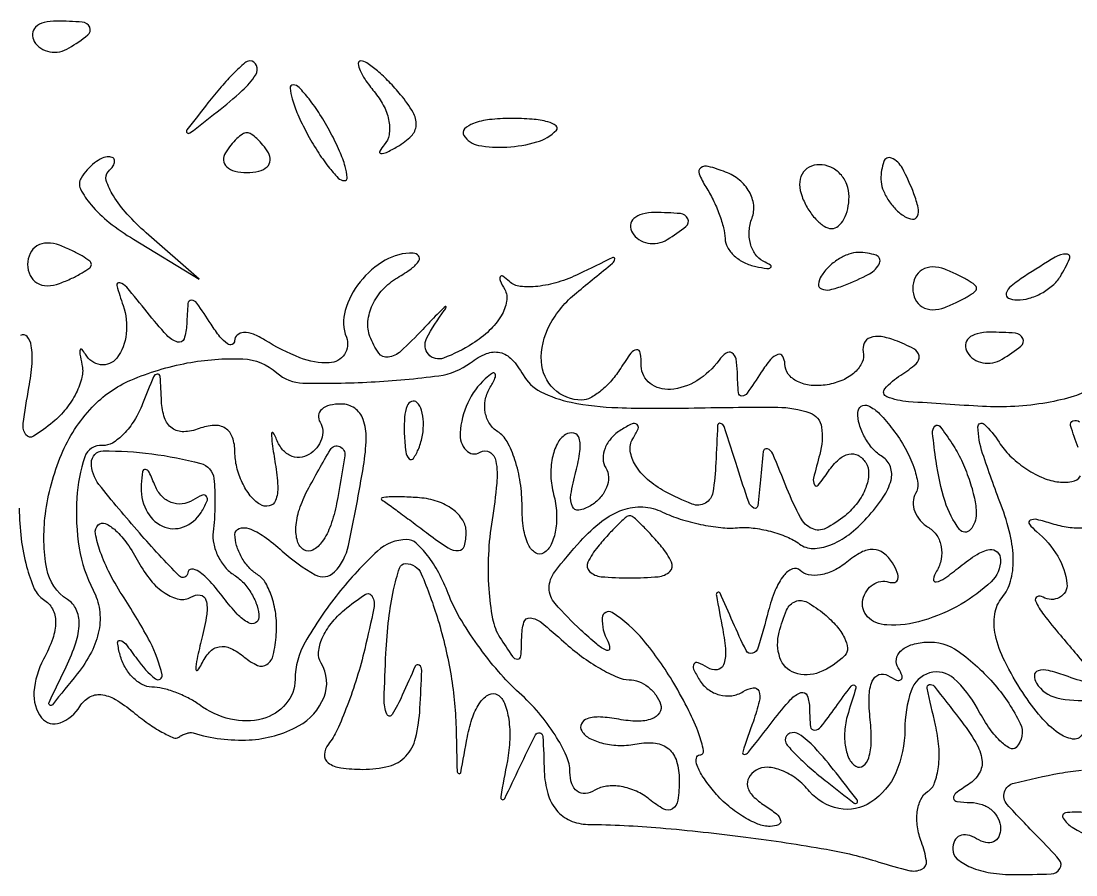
# Model space of a CAD drawing. Extents: x 153 to 7594, y 148 to 3762.
# Drawn here: x 4097.06 to 4141.15, y 2379.99 to 2415.67 of the extents above; entities that cross this region are included whole.
import ezdxf

# ---------------------------------------------------------------- set-up
doc = ezdxf.new("R2010")
doc.units = 0

msp = doc.modelspace()

# ---------------------------------------------------------------- linework, layer by layer
for points in [[(4097.613087, 2414.817021, 0.108766), (4097.88478, 2414.536973, 0.099739), (4098.257398, 2414.385962, 0.095385), (4098.673795, 2414.387618, 0.090093), (4099.069098, 2414.542705, 0.02679), (4099.852054, 2415.086603, 0.350126), (4099.929499, 2415.40792, 0.269722), (4099.618676, 2415.623697, 0.019984), (4098.543989, 2415.666667, 0.059057), (4098.024148, 2415.605052, 0.126631), (4097.669932, 2415.417083, 0.191218), (4097.534562, 2415.139071, 0.158515)], [(4104.872445, 2412.25, 0.001576), (4103.99236, 2411.120493, 0.377591), (4104, 2411, 0.377591), (4104.120493, 2410.99236, 0.001576), (4105.25, 2411.872445, 0.017685), (4106.306759, 2412.76332, 0.065617), (4106.869516, 2413.426111, 0.241985), (4106.90695, 2413.806605, 0.307699), (4106.622445, 2414, 0.184603), (4106.410139, 2413.91885, 0.013803), (4105.952641, 2413.485938, 0.017649), (4105.425681, 2412.920402, 0.012436)], [(4111.868879, 2412.657991, -0.059816), (4112.239506, 2412.083858, -0.070874), (4112.437715, 2411.469816, -0.083091), (4112.440463, 2410.911524, -0.144798), (4112.241324, 2410.497665, 0.051532), (4112.050748, 2410.237981, 0.539115), (4112.099215, 2410.139852, 0.145908), (4112.32953, 2410.17859, 0.016746), (4112.798558, 2410.428702, 0.06466), (4113.372512, 2410.867315, 0.184594), (4113.57584, 2411.31771, 0.150137), (4113.445068, 2411.854248, 0.03892), (4112.926114, 2412.589028, 0.019407), (4112.441126, 2413.129294, 0.024812), (4111.952218, 2413.585527, 0.024047), (4111.517621, 2413.918068, 0.152428), (4111.255111, 2414, 0.437369), (4111.155018, 2413.891735, 0.087861), (4111.229155, 2413.605785, 0.04512), (4111.476182, 2413.173471, 0.020857)], [(4109, 2411, 0.018122), (4109.446431, 2410.233921, 0.025446), (4109.902822, 2409.5875, 0.023718), (4110.316932, 2409.108693, 0.205392), (4110.570368, 2409, 0.439016), (4110.692263, 2409.132581, 0.048507), (4110.609072, 2409.5875, 0.03505), (4110.375169, 2410.232522, 0.018363), (4110, 2411, 0.018122), (4109.553569, 2411.766079, 0.025446), (4109.097178, 2412.4125, 0.023718), (4108.683068, 2412.891307, 0.205392), (4108.429632, 2413, 0.439016), (4108.307737, 2412.867419, 0.048507), (4108.390928, 2412.4125, 0.03505), (4108.624831, 2411.767478, 0.018363)], [(4115.568561, 2410.889067, 0.213217), (4116.178223, 2410.474582, 0.058198), (4117.367737, 2410.402323, 0.057188), (4118.612968, 2410.615877, 0.125986), (4119.437722, 2411.104389, 0.459314), (4119.423485, 2411.291993, 0.095179), (4119.082138, 2411.454414, 0.044166), (4118.419795, 2411.565425, 0.019449), (4117.531256, 2411.6, 0.028221), (4116.64025, 2411.54967, 0.058735), (4115.963858, 2411.391163, 0.110677), (4115.599538, 2411.158683, 0.346982)], [(4105.603006, 2410.166667, 0.156081), (4105.524383, 2409.850742, 0.191391), (4105.654049, 2409.578125, 0.128073), (4105.996371, 2409.393832, 0.059847), (4106.5, 2409.333333, 0.059847), (4107.003629, 2409.393832, 0.128073), (4107.345951, 2409.578125, 0.191391), (4107.475617, 2409.850742, 0.156081), (4107.396994, 2410.166667, 0.030643), (4107.17176, 2410.485629, 0.036533), (4106.921053, 2410.755208, 0.039602), (4106.681431, 2410.94484, 0.148655), (4106.5, 2411, 0.148655), (4106.318569, 2410.94484, 0.039602), (4106.078947, 2410.755208, 0.036533), (4105.82824, 2410.485629, 0.030643)], [(4099.567603, 2409.109384, 0.259432), (4099.54655, 2408.651048, 0.061637), (4099.984152, 2407.990196, 0.0481), (4100.748366, 2407.254095, 0.030943), (4101.758586, 2406.550034), (4104.5, 2404.881299), (4102.292525, 2406.816508, -0.028452), (4101.491839, 2407.603319, -0.04584), (4100.916837, 2408.36659, -0.059121), (4100.620397, 2409.003006, -0.283014), (4100.709191, 2409.375858, 0.047904), (4100.907133, 2409.615854, 0.142837), (4100.971495, 2409.816658, 0.260514), (4100.902925, 2409.94732, 0.145467), (4100.725684, 2410, 0.114924), (4100.453318, 2409.936559, 0.049513), (4100.134842, 2409.738382, 0.045453), (4099.823171, 2409.450106, 0.045019)], [(4133, 2409.059017, 0.088797), (4133.072509, 2408.65395, 0.053277), (4133.290385, 2408.21498, 0.051183), (4133.610411, 2407.810572, 0.061454), (4133.988546, 2407.507079, 0.1144), (4134.325929, 2407.393111, 0.32948), (4134.525685, 2407.512472, 0.155351), (4134.556862, 2407.868281, 0.036408), (4134.381557, 2408.448062, 0.029964), (4133.894727, 2409.51997, 0.168622), (4133.441482, 2409.942608, 0.444011), (4133.117673, 2409.798253, 0.079093)], [(4125.682749, 2408.738546, -0.028371), (4125.984993, 2408.197083, -0.024047), (4126.242801, 2407.594552, -0.024743), (4126.424269, 2407.021629, -0.060213), (4126.484687, 2406.583333, 0.126515), (4126.586364, 2406.213643, 0.078171), (4126.870033, 2405.860052, 0.069809), (4127.286449, 2405.575615, 0.065083), (4127.775, 2405.408333, 0.014198), (4128.232827, 2405.329031, 0.20012), (4128.390877, 2405.369708, 0.519883), (4128.387607, 2405.463161, 0.027265), (4128.081177, 2405.639608, -0.122932), (4127.749616, 2405.926077, -0.089972), (4127.544201, 2406.369133, -0.081219), (4127.494946, 2406.89959, -0.074365), (4127.613648, 2407.435565, 0.122425), (4127.680989, 2407.981321, 0.100761), (4127.494923, 2408.539591, 0.091167), (4127.082443, 2409.024966, 0.079711), (4126.505533, 2409.359503, 0.025708), (4125.785973, 2409.593973, 0.231535), (4125.469792, 2409.532688, 0.342342), (4125.401058, 2409.279033, 0.042724)], [(4129.70233, 2408.333333, 0.044257), (4129.951816, 2407.823208, 0.051299), (4130.277045, 2407.391667, 0.058716), (4130.625103, 2407.095417, 0.148033), (4130.940322, 2407, 0.177811), (4131.217522, 2407.101796, 0.092286), (4131.453303, 2407.391667, 0.072367), (4131.612945, 2407.823199, 0.05251), (4131.666667, 2408.333333, 0.091714), (4131.572509, 2408.842338, 0.095919), (4131.303006, 2409.275, 0.099465), (4130.90101, 2409.564533, 0.10688), (4130.428674, 2409.666667, 0.119919), (4129.997623, 2409.561776, 0.149753), (4129.704639, 2409.275, 0.132315), (4129.600761, 2408.842489, 0.084957)], [(4122.613087, 2406.817021, 0.108766), (4122.88478, 2406.536973, 0.099739), (4123.257398, 2406.385962, 0.095385), (4123.673795, 2406.387618, 0.090093), (4124.069098, 2406.542705, 0.02679), (4124.852054, 2407.086603, 0.350126), (4124.929499, 2407.40792, 0.269722), (4124.618676, 2407.623697, 0.019984), (4123.543989, 2407.666667, 0.059057), (4123.024148, 2407.605052, 0.126631), (4122.669932, 2407.417083, 0.191218), (4122.534562, 2407.139071, 0.158515)], [(4097.333333, 2405.5, 0.112027), (4097.43744, 2405.041183, 0.147408), (4097.725, 2404.72559, 0.136649), (4098.157796, 2404.606966, 0.090826), (4098.666667, 2404.70233, 0.017491), (4099.177494, 2404.919139, 0.025698), (4099.608333, 2405.1477, 0.023571), (4099.929687, 2405.361132, 0.238735), (4100, 2405.5, 0.238735), (4099.929687, 2405.638868, 0.023571), (4099.608333, 2405.8523, 0.025698), (4099.177494, 2406.080861, 0.017491), (4098.666667, 2406.29767, 0.090826), (4098.157796, 2406.393034, 0.136649), (4097.725, 2406.27441, 0.147408), (4097.43744, 2405.958817, 0.112027)], [(4130.507079, 2405.011454, 0.1144), (4130.393111, 2404.674071, 0.32948), (4130.512472, 2404.474315, 0.155351), (4130.868281, 2404.443138, 0.036408), (4131.448062, 2404.618443, 0.029964), (4132.51997, 2405.105273, 0.168622), (4132.942608, 2405.558518, 0.444011), (4132.798253, 2405.882327, 0.079093), (4132.059017, 2406, 0.088797), (4131.65395, 2405.927491, 0.053277), (4131.21498, 2405.709615, 0.051183), (4130.810572, 2405.389589, 0.061454)], [(4139, 2405, 0.027275), (4138.445888, 2404.597454, 0.147021), (4138.239151, 2404.292684, 0.37991), (4138.327599, 2404.095709, 0.102799), (4138.690983, 2404.015313, 0.074131), (4139.192374, 2404.083483, 0.053889), (4139.713662, 2404.298248, 0.054031), (4140.175433, 2404.618541, 0.075854), (4140.5, 2405, 0.034464), (4140.886554, 2405.734105, 0.541951), (4140.758161, 2405.931144, 0.136158), (4140.281145, 2405.798791, 0.008108)], [(4134.333333, 2404.5, 0.112027), (4134.43744, 2404.041183, 0.147408), (4134.725, 2403.72559, 0.136649), (4135.157796, 2403.606966, 0.090826), (4135.666667, 2403.70233, 0.017491), (4136.177494, 2403.919139, 0.025698), (4136.608333, 2404.1477, 0.023571), (4136.929687, 2404.361132, 0.238735), (4137, 2404.5, 0.238735), (4136.929687, 2404.638868, 0.023571), (4136.608333, 2404.8523, 0.025698), (4136.177494, 2405.080861, 0.017491), (4135.666667, 2405.29767, 0.090826), (4135.157796, 2405.393034, 0.136649), (4134.725, 2405.27441, 0.147408), (4134.43744, 2404.958817, 0.112027)], [(4136.613087, 2401.817021, 0.108766), (4136.88478, 2401.536973, 0.099739), (4137.257398, 2401.385962, 0.095385), (4137.673795, 2401.387618, 0.090093), (4138.069098, 2401.542705, 0.02679), (4138.852054, 2402.086603, 0.350126), (4138.929499, 2402.40792, 0.269722), (4138.618676, 2402.623697, 0.019984), (4137.543989, 2402.666667, 0.059057), (4137.024148, 2402.605052, 0.126631), (4136.669932, 2402.417083, 0.191218), (4136.534562, 2402.139071, 0.158515)], [(4107.75, 2400.974193, 0.179429), (4108.842843, 2400.542822, 0.01809), (4111.68878, 2400.586387, 0.020294), (4114.520797, 2400.847859, 0.128898), (4115.846777, 2401.39141, -0.064402), (4116.515755, 2401.771593, -0.154522), (4117.077874, 2401.817533, -0.150253), (4117.574382, 2401.531038, -0.059812), (4118.042404, 2400.888713, 0.148858), (4118.779752, 2400.180783, 0.067872), (4120.0542, 2399.738599, 0.041861), (4122.003262, 2399.513949, 0.013012), (4124.953688, 2399.499029, -0.006201), (4128.686859, 2399.531002, -0.084008), (4130.025498, 2399.299202, -0.279749), (4130.516825, 2398.699222, -0.10331), (4130.442554, 2397.563078, 0.007866), (4130.184316, 2396.574193, 0.18167), (4130.218553, 2396.289567, 0.540659), (4130.37288, 2396.274024, 0.018437), (4130.809493, 2396.856763, -0.054158), (4131.237652, 2397.350525, -0.13039), (4131.661424, 2397.575967, -0.18501), (4132.04464, 2397.523413, -0.129478), (4132.36399, 2397.22007, -0.150228), (4132.487201, 2396.748082, -0.082318), (4132.363167, 2396.157877, -0.069433), (4132.018902, 2395.542485, -0.057408), (4131.49899, 2394.999162, -0.055703), (4130.68987, 2394.467392, -0.23108), (4130.121777, 2394.458327, -0.163212), (4129.633925, 2394.923685, -0.026148), (4129.073387, 2396.135855, 0.004398), (4128.476909, 2397.588386, 0.217136), (4128.253467, 2397.794349, 0.473783), (4128.082264, 2397.685137, 0.009176), (4127.963706, 2396.5, -0.010862), (4127.850636, 2395.40694, -0.522071), (4127.684507, 2395.319669, -0.193233), (4127.475052, 2395.563139, -0.004685), (4127, 2397, 0.00176), (4126.442007, 2398.721446, 0.260568), (4126.293364, 2398.858271, 0.467946), (4126.175897, 2398.770604, 0.002679), (4126.09968, 2397.214816, -0.02786), (4125.97609, 2395.974278, -0.229489), (4125.661758, 2395.520849, -0.227611), (4125.109159, 2395.4844, -0.027423), (4123.971992, 2396.01499, -0.054672), (4123.246585, 2396.51194, -0.077641), (4122.7402, 2397.105921, -0.100621), (4122.523162, 2397.699725, -0.177692), (4122.6265, 2398.204682, 0.034163), (4122.850799, 2398.630026, 0.344072), (4122.805137, 2398.812042, 0.283139), (4122.597834, 2398.835022, 0.028043), (4122.138197, 2398.58541, 0.071947), (4121.730773, 2398.244173, 0.087027), (4121.467763, 2397.821208, 0.100411), (4121.38713, 2397.384414, 0.1348), (4121.5, 2397, -0.135137), (4121.612636, 2396.615442, -0.100386), (4121.531351, 2396.178244, -0.086912), (4121.267375, 2395.75467, -0.071753), (4120.858788, 2395.412726, -0.097682), (4120.374557, 2395.231108, -0.346022), (4120.102773, 2395.380351, -0.142582), (4120.04319, 2395.878184, -0.022914), (4120.249218, 2396.845008, 0.028278), (4120.421168, 2397.696603, 0.103909), (4120.385993, 2398.242232, 0.279757), (4120.165819, 2398.448904, 0.192782), (4119.819623, 2398.388521, 0.1376), (4119.475566, 2398.014534, 0.068269), (4119.262599, 2397.40066, 0.0598), (4119.20422, 2396.655155, 0.053668), (4119.319002, 2395.888137, -0.048966), (4119.440514, 2395.125111, -0.056882), (4119.401178, 2394.391543, -0.065833), (4119.217206, 2393.794035, -0.147827), (4118.90612, 2393.441979, -0.286507), (4118.563589, 2393.443517, -0.143799), (4118.266173, 2393.780845, -0.074523), (4118.064232, 2394.462054, -0.034869), (4118, 2395.381966, 0.037354), (4117.924963, 2396.384973, 0.041221), (4117.701458, 2397.3321, 0.045245), (4117.374507, 2398.095671, 0.131303), (4116.983688, 2398.510081, -0.111964), (4116.647731, 2398.84016, -0.096704), (4116.46468, 2399.300578, -0.091062), (4116.462609, 2399.820558, -0.08588), (4116.644013, 2400.319098, 0.01807), (4116.867902, 2400.744793, 0.220372), (4116.870457, 2400.924295, 0.470839), (4116.758364, 2400.955453, 0.032353), (4116.464714, 2400.721056, 0.10105), (4115.731371, 2399.717452, 0.089693), (4115.410084, 2398.462942, 0.202972), (4115.658139, 2397.73565, 0.363661), (4116.243857, 2397.650712, -0.28095), (4116.649927, 2397.653066, -0.21665), (4116.906217, 2397.280137, -0.067879), (4116.943231, 2396.351846, -0.016296), (4116.745586, 2394.819656, 0.02826), (4116.594706, 2393.379291, 0.028697), (4116.608411, 2391.938514, 0.02995), (4116.767142, 2390.69313, 0.0947), (4117.074201, 2389.914181, 0.009041), (4117.596415, 2389.121291, 0.244771), (4117.811251, 2389.006645, 0.395908), (4117.952434, 2389.136558, 0.015526), (4117.984687, 2389.904988, -0.065108), (4118.075413, 2390.544476, -0.365238), (4118.339544, 2390.72497, -0.145639), (4118.806825, 2390.532809, -0.014043), (4119.75, 2389.726247, 0.025266), (4120.491568, 2389.120358, 0.027277), (4121.272344, 2388.608838, 0.02821), (4121.984534, 2388.24793, 0.104496), (4122.475, 2388.146259, -0.096217), (4122.8734, 2388.070462, -0.07059), (4123.264526, 2387.846106, -0.068396), (4123.589221, 2387.512908, -0.078698), (4123.793598, 2387.119207, -0.231641), (4123.745836, 2386.763573, -0.160912), (4123.420767, 2386.509743, -0.090481), (4122.821047, 2386.410871, -0.043321), (4122.041888, 2386.491933, 0.034367), (4121.27417, 2386.585709, 0.089036), (4120.722975, 2386.51658, 0.207933), (4120.478713, 2386.305612, 0.255862), (4120.494318, 2386.009194, 0.13472), (4120.832602, 2385.694432, 0.062464), (4121.399535, 2385.483103, 0.055253), (4122.091102, 2385.39856, 0.050419), (4122.806742, 2385.462782, -0.075326), (4123.575154, 2385.493447, -0.150116), (4124.128457, 2385.253959, -0.146585), (4124.4602, 2384.740027, -0.070644), (4124.571429, 2383.956711, -0.033377), (4124.514763, 2383.1088, -0.217447), (4124.292823, 2382.756123, -0.275602), (4123.923929, 2382.74024, -0.049516), (4123.329519, 2383.141487, 0.066931), (4122.776755, 2383.48732, 0.06466), (4122.145803, 2383.679913, 0.069769), (4121.535508, 2383.696889, 0.11097), (4121.043805, 2383.527073, -0.113572), (4120.646481, 2383.392133, -0.184525), (4120.306618, 2383.4839, -0.157539), (4120.078099, 2383.797569, -0.079445), (4120, 2384.285995, 0.106379), (4119.855736, 2384.956392, 0.036203), (4119.378788, 2385.837181, 0.034068), (4118.694514, 2386.762443, 0.033175), (4117.885237, 2387.595012, -0.031974), (4117.012491, 2388.488581, -0.022068), (4116.138918, 2389.601347, -0.022319), (4115.391074, 2390.750814, -0.041747), (4114.909988, 2391.75, 0.031516), (4114.516731, 2392.611366, 0.041086), (4114.046777, 2393.339063, 0.046397), (4113.572444, 2393.849985, 0.1845), (4113.179738, 2394, 0.189531), (4111.960021, 2393.520425, 0.036819), (4110.320385, 2391.753165, 0.038566), (4108.932787, 2389.712925, 0.128715), (4108.513451, 2388.162461, -0.175563), (4108.130167, 2387.130743, -0.153582), (4107.152559, 2386.514106, -0.123751), (4105.814777, 2386.498458, -0.098723), (4104.5, 2387.103611, 0.038869), (4104.045692, 2387.382443, 0.028983), (4103.507344, 2387.619519, 0.029591), (4102.970445, 2387.784254, 0.057124), (4102.525, 2387.839963, -0.121641), (4102.126028, 2387.942853, -0.073699), (4101.733262, 2388.23627, -0.066604), (4101.40594, 2388.6677, -0.064333), (4101.198869, 2389.175, -0.030734), (4101.095323, 2389.692175, -0.529769), (4101.203055, 2389.78909, -0.168494), (4101.43434, 2389.639004, -0.011445), (4101.908556, 2389, 0.071305), (4102.682829, 2388.18196, 0.702718), (4102.951706, 2388.348511, 0.069608), (4102.453444, 2389.722562, 0.023297), (4101.364542, 2391.566392, -0.024174), (4100.77838, 2392.562918, -0.035713), (4100.372365, 2393.492075, -0.039122), (4100.16927, 2394.248318, -0.247252), (4100.283521, 2394.616855, -0.312062), (4100.579983, 2394.670932, -0.080653), (4101.007381, 2394.387541, -0.053436), (4101.49555, 2393.828208, -0.029858), (4101.969153, 2393.057638, 0.049985), (4102.479957, 2392.296851, 0.072905), (4103.078541, 2391.756758, 0.096512), (4103.667186, 2391.510587, 0.191605), (4104.157307, 2391.597221, -0.172679), (4104.549434, 2391.681452, -0.303832), (4104.788628, 2391.471522, -0.104098), (4104.820157, 2390.878062, -0.023061), (4104.616365, 2389.875229, 0.008238), (4104.416676, 2389.022865, 0.051176), (4104.366825, 2388.577172, 0.693084), (4104.446821, 2388.546348, 0.074955), (4104.606477, 2388.791738, -0.076265), (4104.940825, 2389.302715, -0.169549), (4105.342952, 2389.524094, -0.15517), (4105.821661, 2389.456366, -0.061149), (4106.388282, 2389.092718, 0.067814), (4106.947371, 2388.744294, 0.264203), (4107.338113, 2388.781416, 0.187099), (4107.599933, 2389.172828, 0.036128), (4107.727404, 2390.03129, 0.046448), (4107.713623, 2390.812229, 0.048801), (4107.554986, 2391.563874, 0.053983), (4107.285088, 2392.179147, 0.124633), (4106.936368, 2392.539327, -0.073934), (4106.578113, 2392.8418, -0.053098), (4106.275058, 2393.26998, -0.053144), (4106.069241, 2393.751886, -0.074501), (4106, 2394.214005, -0.321231), (4106.179063, 2394.463958, -0.167873), (4106.581376, 2394.461896, -0.070643), (4107.218344, 2394.131238, -0.028931), (4107.979151, 2393.518868, 0.056309), (4109.353959, 2392.531005, 0.342591), (4110.164226, 2392.653095, 0.139065), (4110.744316, 2393.754492, 0.010635), (4111.374647, 2397.083333, 0.034242), (4111.486139, 2398.224274, 0.093651), (4111.359332, 2399.021161, 0.153404), (4111.004325, 2399.489124, 0.155578), (4110.447545, 2399.666667, 0.05653), (4109.960581, 2399.611434, 0.121891), (4109.626095, 2399.442173, 0.190286), (4109.494651, 2399.191938, 0.166814), (4109.560301, 2398.902432, -0.122308), (4109.668059, 2398.566224, -0.100759), (4109.617569, 2398.191922, -0.091205), (4109.415629, 2397.836618, -0.07979), (4109.091994, 2397.556855, -0.126011), (4108.700095, 2397.434392, -0.129028), (4108.301396, 2397.517067, -0.113441), (4107.956853, 2397.799709, -0.08259), (4107.721482, 2398.237757, 0.076697), (4107.60275, 2398.465073, 0.711625), (4107.533698, 2398.443666, 0.042956), (4107.556931, 2398.002794, 0.007214), (4107.685882, 2397.166211, -0.029174), (4107.788768, 2396.226337, -0.104254), (4107.694702, 2395.632333, -0.256801), (4107.427822, 2395.406059, -0.190786), (4107.040082, 2395.475228, -0.090624), (4106.641845, 2395.834734, -0.053166), (4106.305524, 2396.383926, -0.050854), (4106.077149, 2397.026204, -0.060074), (4106, 2397.666006, 0.084099), (4105.897587, 2398.270586, 0.166527), (4105.600709, 2398.648694, 0.16029), (4105.124933, 2398.773868, 0.076598), (4104.5, 2398.638374, -0.083052), (4103.858073, 2398.507792, -0.167584), (4103.370386, 2398.657116, -0.15648), (4103.056785, 2399.086193, -0.070072), (4102.929715, 2399.781385, 0.006216), (4102.874312, 2400.819743, 0.433987), (4102.753081, 2400.919016, 0.267641), (4102.592608, 2400.79555, 0.00415), (4102.140671, 2399.676, -0.044338), (4101.794634, 2398.984516, -0.054045), (4101.350767, 2398.413299, -0.063395), (4100.881148, 2398.036943, -0.161139), (4100.460957, 2397.938803, 0.348347), (4099.723273, 2397.455161, 0.064159), (4099.390635, 2395.743414, 0.055684), (4099.490475, 2393.641343, 0.081587), (4100.074441, 2391.88814, -0.086859), (4100.335606, 2391.075796, -0.081797), (4100.313437, 2390.205113, -0.07245), (4100.000064, 2389.300075, -0.049707), (4099.406087, 2388.38814, -0.001032), (4098.36934, 2387.102698, -0.385322), (4098.259371, 2387.085578, -0.375176), (4098.22901, 2387.194512, -0.001019), (4098.947538, 2388.689312, 0.032737), (4099.351449, 2389.687038, 0.075035), (4099.487847, 2390.48438, 0.110872), (4099.365459, 2391.084424, 0.149902), (4099.002704, 2391.498329, -0.21373), (4098.130663, 2392.78372, -0.075626), (4098.076025, 2395.058907, -0.067769), (4098.74651, 2397.55632, -0.08938), (4100.027838, 2399.529632, -0.103461), (4101.650599, 2400.664821, -0.05488), (4104.008979, 2401.38037, -0.055811), (4106.325368, 2401.550751, -0.17499)], [(4113.078947, 2398.416667, 0.018894), (4113.137993, 2397.670344, 0.168741), (4113.279315, 2397.37858, 0.470617), (4113.461564, 2397.395823, 0.054073), (4113.683114, 2397.8125, 0.051402), (4113.839148, 2398.359369, 0.05415), (4113.876576, 2398.916927, 0.060344), (4113.797407, 2399.402231, 0.126455), (4113.604167, 2399.729167, 0.296942), (4113.385309, 2399.77538, 0.208169), (4113.200665, 2399.592839, 0.077125), (4113.089945, 2399.112848, 0.028489)], [(4134.451655, 2395.921776, 0.130854), (4134.34654, 2395.573783, 0.100641), (4134.412966, 2395.180903, 0.088366), (4134.64187, 2394.802791, 0.074281), (4135, 2394.5, -0.112212), (4135.339639, 2394.165976, -0.098768), (4135.521236, 2393.702384, -0.093009), (4135.516518, 2393.180216, -0.086649), (4135.324353, 2392.680902, 0.086902), (4135.193744, 2392.341023, 0.532304), (4135.303435, 2392.2312, 0.106538), (4135.669838, 2392.388099, 0.016162), (4136.308042, 2392.872445, -0.029298), (4137.016875, 2393.381628, -0.09967), (4137.545385, 2393.583987, -0.239542), (4137.862158, 2393.484872, -0.202016), (4138, 2393.157628, -0.205392), (4137.60676, 2392.240721, -0.060031), (4136.349496, 2391.303501, -0.057048), (4134.74969, 2390.614465, -0.086625), (4133.25, 2390.433788, -0.082097), (4132.791531, 2390.534746, -0.109651), (4132.440625, 2390.7743, -0.124446), (4132.252538, 2391.113938, -0.126444), (4132.25, 2391.5, -0.083873), (4132.407926, 2391.86105, -0.099659), (4132.668709, 2392.125534, -0.109397), (4132.990734, 2392.25261, -0.120498), (4133.32433, 2392.225223, 0.136096), (4133.580024, 2392.212115, 0.296393), (4133.711651, 2392.346455, 0.146818), (4133.685428, 2392.628715, 0.042371), (4133.485302, 2393.023782, 0.090095), (4133.110346, 2393.440012, 0.161471), (4132.680689, 2393.590854, 0.129259), (4132.175291, 2393.467369, 0.049038), (4131.568963, 2393.057234, -0.057853), (4131.03789, 2392.711454, -0.072097), (4130.479109, 2392.527753, -0.086707), (4129.979694, 2392.527406, -0.15449), (4129.618328, 2392.715006, 0.304186), (4129.301489, 2392.777523, 0.129227), (4128.941034, 2392.501908, 0.068526), (4128.583015, 2391.882557, 0.03289), (4128.292333, 2391.009881, -0.006904), (4127.874791, 2389.498756, -0.252278), (4127.630805, 2389.250952, -0.368588), (4127.36308, 2389.366473, -0.011087), (4126.811471, 2390.553552, 0.001883), (4126.273928, 2391.768382, 0.474612), (4126.173734, 2391.795485, 0.290342), (4126.121568, 2391.666218, 0.001493), (4126.386216, 2390.24862, -0.028756), (4126.506678, 2389.327606, -0.113176), (4126.420103, 2388.765562, -0.277902), (4126.153082, 2388.562385, -0.167001), (4125.752233, 2388.653129, 0.040029), (4125.358437, 2388.85493, 0.360492), (4125.186383, 2388.802001, 0.260511), (4125.171207, 2388.587658, 0.028649), (4125.41459, 2388.138197, 0.092918), (4125.774596, 2387.743035, 0.096295), (4126.249009, 2387.51116, 0.099246), (4126.763612, 2387.477779, 0.105516), (4127.239037, 2387.647733, -0.096605), (4127.666016, 2387.808919, -0.366414), (4127.893198, 2387.674557, -0.145278), (4127.913236, 2387.236608, -0.023758), (4127.667485, 2386.414045, 0.002735), (4127.221233, 2385.121157, 0.523888), (4127.291827, 2385.025997, 0.22188), (4127.462825, 2385.112709, 0.001529), (4128.497546, 2386.44113, -0.016439), (4129.224941, 2387.319654, -0.132803), (4129.658227, 2387.604953, -0.403833), (4129.915895, 2387.480683, -0.086006), (4130.015313, 2386.94113, 0.022033), (4130.05689, 2386.181573, 0.401094), (4130.224968, 2386.037353, 0.216397), (4130.490594, 2386.175629, 0.010254), (4131.109645, 2387, -0.003706), (4131.749784, 2387.876118, -0.343547), (4131.8928, 2387.915784, -0.386062), (4131.952312, 2387.790238, -0.003992), (4131.638006, 2386.782025, 0.05179), (4131.491859, 2386.085053, 0.060919), (4131.504317, 2385.410975, 0.071173), (4131.664308, 2384.859315, 0.149305), (4131.956159, 2384.527095, 0.312536), (4132.259642, 2384.54297, 0.154776), (4132.489882, 2384.87551, 0.07123), (4132.596643, 2385.553205, 0.030851), (4132.553057, 2386.467209, -0.030926), (4132.506998, 2387.436085, -0.092019), (4132.637104, 2388.085079, -0.213446), (4132.917672, 2388.35651, -0.22936), (4133.29508, 2388.31763, 0.037033), (4133.653586, 2388.131197, 0.267933), (4133.839262, 2388.153219, 0.335542), (4133.885179, 2388.31189, 0.046983), (4133.723787, 2388.637906, -0.174725), (4133.645898, 2389.007654, -0.171826), (4133.82102, 2389.345129, -0.112861), (4134.253345, 2389.596713, -0.056829), (4134.876608, 2389.715752, -0.176413), (4136.230954, 2389.335019, -0.059685), (4137.763542, 2387.928568, -0.06411), (4138.818818, 2386.321437, -0.319878), (4138.650308, 2385.316975, -0.33761), (4138.382145, 2385.280767, -0.067664), (4137.973181, 2385.593022, -0.046887), (4137.499688, 2386.166876, -0.026197), (4137.030847, 2386.942362, 0.085934), (4136.053555, 2388.194225, 0.260344), (4135.037094, 2388.429144, 0.246836), (4134.261821, 2387.683005, 0.080309), (4134, 2386.063428, -0.102595), (4133.626175, 2384.260751, -0.147451), (4132.580469, 2383.023622, -0.192753), (4131.240434, 2382.758359, -0.174917), (4130.019372, 2383.476658, 0.056538), (4129.468983, 2384.005163, 0.068836), (4128.847567, 2384.356607, 0.0819), (4128.253248, 2384.485653, 0.152146), (4127.77993, 2384.36399, 0.125121), (4127.477647, 2384.051172, 0.192588), (4127.426228, 2383.683119, 0.136748), (4127.651173, 2383.284273, 0.055227), (4128.143237, 2382.890313, -0.029633), (4128.632134, 2382.538301, -0.159154), (4128.807357, 2382.266042, -0.374717), (4128.718252, 2382.086579, -0.095116), (4128.372445, 2382.015313, -0.101659), (4127.851837, 2382.11492, -0.041902), (4127.210423, 2382.445123, -0.039214), (4126.559652, 2382.927193, -0.040551), (4126, 2383.5, -0.025427), (4125.569223, 2384.076311, -0.057633), (4125.320247, 2384.559375, -0.12512), (4125.285329, 2384.870357, -0.374596), (4125.434091, 2385, 0.472596), (4125.587119, 2385.186236, 0.038592), (4125.393054, 2385.88125, 0.030216), (4124.972739, 2386.848717, 0.015827), (4124.340929, 2388, 0.039828), (4123.076494, 2389.796937, 0.078351), (4121.768178, 2390.948175, 0.576684), (4121.349015, 2390.729442, 0.139407), (4121.58185, 2389.75, -0.123579), (4121.661829, 2389.454711, -0.541296), (4121.540336, 2389.372106, -0.076044), (4121.12501, 2389.625005, -0.014246), (4120.457709, 2390.218872, -0.02252), (4119.383505, 2391.326597, -0.18222), (4119.135545, 2391.976434, -0.167964), (4119.3676, 2392.656608, -0.018492), (4120.442709, 2393.936694, -0.043526), (4121.337542, 2394.767373, -0.080452), (4122.205677, 2395.242407, -0.098869), (4123.05042, 2395.364059, -0.099243), (4123.875867, 2395.15161, 0.035588), (4124.607363, 2394.86063, 0.025089), (4125.463536, 2394.635358, 0.025437), (4126.308506, 2394.502246, 0.047592), (4127, 2394.495141, -0.050298), (4127.654737, 2394.484879, -0.034986), (4128.381974, 2394.347935, -0.035377), (4129.068645, 2394.11519, -0.059242), (4129.598208, 2393.814884, 0.161566), (4130.159448, 2393.632721, 0.090925), (4130.870443, 2393.767889, 0.070471), (4131.652082, 2394.205036, 0.04618), (4132.413351, 2394.904254, 0.033403), (4133.097379, 2395.76981, 0.088296), (4133.42235, 2396.486192, 0.147839), (4133.3978, 2397.046089, 0.171619), (4133.065143, 2397.45974, -0.07255), (4132.660051, 2397.799851, -0.054547), (4132.322228, 2398.274511, -0.055106), (4132.098425, 2398.804656, -0.079179), (4132.031803, 2399.309017, -0.246963), (4132.180337, 2399.573978, -0.261769), (4132.476138, 2399.59281, -0.089556), (4132.944286, 2399.253548, -0.02929), (4133.49977, 2398.602678, -0.03372), (4134.013911, 2397.818814, -0.043008), (4134.371804, 2397.032518, -0.048945), (4134.540711, 2396.352227, -0.176584)], [(4136.984687, 2395.083333, -0.184529), (4136.735688, 2394.409877, -0.473435), (4136.287178, 2394.424524, -0.088262), (4135.680688, 2395.59593, -0.040781), (4135.304765, 2397.27577, -0.00808), (4135.159634, 2398.45475, -0.217883), (4135.257098, 2398.746186, -0.4653), (4135.462349, 2398.735501, -0.016395), (4135.981889, 2398, -0.036125), (4136.36114, 2397.321966, -0.026659), (4136.683799, 2396.524479, -0.027168), (4136.908461, 2395.733771, -0.052975)], [(4105.118483, 2396.55, -0.020151), (4105.153611, 2396.063421, -0.010924), (4105.159566, 2395.463401, -0.010866), (4105.138967, 2394.851525, -0.016862), (4105.091962, 2394.325407, 0.082717), (4105.112938, 2393.829006, 0.061612), (4105.291094, 2393.309489, 0.061323), (4105.591752, 2392.846479, 0.079872), (4105.97348, 2392.51639, -0.070161), (4106.366189, 2392.189846, -0.052708), (4106.69846, 2391.73577, -0.05337), (4106.924223, 2391.229898, -0.078441), (4107, 2390.749853, -0.281378), (4106.857193, 2390.516181, -0.249301), (4106.568717, 2390.520506, -0.078908), (4106.097523, 2390.88705, -0.026162), (4105.531803, 2391.55887, 0.021542), (4104.964687, 2392.245111, 0.055947), (4104.485547, 2392.669866, 0.159071), (4104.182401, 2392.762985, 0.398659), (4104.031803, 2392.615141, -0.657964), (4103.680277, 2392.478407, -0.014348), (4102.004781, 2394.279961, -0.01259), (4100.313561, 2396.307162, -0.169112), (4100, 2397.207729, -0.412157), (4100.495385, 2397.706608, -0.03372), (4102.519153, 2397.584252, -0.032114), (4104.568013, 2397.185949, -0.309944)], [(4110.246979, 2395.511655, -0.037109), (4110.00068, 2394.597093, -0.069041), (4109.650077, 2393.915539, -0.113162), (4109.258757, 2393.563607, -0.27156), (4108.882946, 2393.572343, -0.187108), (4108.613274, 2393.929086, -0.084542), (4108.54867, 2394.521286, -0.064722), (4108.690953, 2395.263972, -0.043239), (4109.032479, 2396.060688, -0.010221), (4109.989522, 2397.764296, -0.383007), (4110.378801, 2397.887695, -0.336263), (4110.588692, 2397.501157, -0.009393)], [(4102.078947, 2396.309017, 0.12824), (4102.282318, 2395.245232, 0.174183), (4102.97033, 2394.562008, 0.20325), (4103.850633, 2394.530337, 0.164497), (4104.58541, 2395.138197, 0.028521), (4104.829986, 2395.589587, 0.264648), (4104.813355, 2395.802612, 0.357602), (4104.639483, 2395.85423, 0.038844), (4104.239919, 2395.648278, -0.110583), (4103.793168, 2395.493604, -0.119157), (4103.336095, 2395.550649, -0.11358), (4102.93934, 2395.814893, -0.09373), (4102.664358, 2396.243769, 0.013901), (4102.412379, 2396.821894, 0.260933), (4102.256905, 2396.933237, 0.402866), (4102.136634, 2396.840862, 0.020929)], [(4112.136968, 2395.663398, -0.015884), (4112.358603, 2395.513333, -0.001715), (4112.858463, 2395.148592, -0.002105), (4113.450474, 2394.709641, -0.001694), (4114.083333, 2394.232909, 0.019136), (4114.905993, 2393.657041, 0.157447), (4115.342248, 2393.540926, 0.322372), (4115.587842, 2393.737869, 0.067901), (4115.666667, 2394.315627, 0.144958), (4115.518242, 2394.816827, 0.090539), (4115.094922, 2395.265431, 0.076713), (4114.464435, 2395.594212, 0.063175), (4113.720301, 2395.746116, 0.009657), (4112.997262, 2395.786556, 0.022193), (4112.452321, 2395.782296, 0.044338), (4112.149781, 2395.739411, 0.665489)], [(4121.165985, 2393.7, 0.060174), (4120.75269, 2393.058767, 0.32326), (4120.820115, 2392.672908, 0.173708), (4121.307123, 2392.450439, 0.021132), (4122.5, 2392.4, 0.021132), (4123.692877, 2392.450439, 0.173708), (4124.179885, 2392.672908, 0.32326), (4124.24731, 2393.058767, 0.060174), (4123.834015, 2393.7, 0.010823), (4123.402126, 2394.198052, 0.015575), (4122.9971, 2394.618125, 0.011282), (4122.64732, 2394.943928, 0.183871), (4122.5, 2395, 0.183871), (4122.35268, 2394.943928, 0.011282), (4122.0029, 2394.618125, 0.015575), (4121.597874, 2394.198052, 0.010823)], [(4131.495222, 2389.161888, -0.100239), (4130.430151, 2388.45555, -0.182805), (4129.40124, 2388.430684, -0.232312), (4128.777846, 2389.064872, -0.145021), (4128.743562, 2390.12738, -0.035867), (4129.059614, 2391.057733, -0.201566), (4129.427317, 2391.417013, -0.225884), (4129.911945, 2391.383861, -0.045058), (4130.646309, 2390.878575, -0.041021), (4131.14282, 2390.392555, -0.063796), (4131.474011, 2389.894323, -0.087823), (4131.600485, 2389.461107, -0.227363)], [(4129, 2385.622445, 0.184603), (4129.08115, 2385.410139, 0.013803), (4129.514063, 2384.952641, 0.017649), (4130.079598, 2384.425681, 0.012436), (4130.75, 2383.872445, 0.001576), (4131.879507, 2382.99236, 0.377591), (4132, 2383, 0.377591), (4132.00764, 2383.120493, 0.001576), (4131.127555, 2384.25, 0.017685), (4130.23668, 2385.306759, 0.065617), (4129.573889, 2385.869516, 0.241985), (4129.193395, 2385.90695, 0.307699)]]:
    msp.add_lwpolyline(points, format="xyb", close=True)
for points in [[(4141.806424, 2400.35792, -0.088352), (4141.083472, 2399.992819, -0.029714), (4139.929075, 2399.720095, -0.028487), (4138.590079, 2399.564579, -0.028994), (4137.25, 2399.563648, -0.003576), (4134.152802, 2399.763471, -0.073943), (4133.244903, 2399.965731, -0.523909), (4133.162288, 2400.305096, -0.069973), (4133.833846, 2400.876149, 0.0336), (4134.470974, 2401.342789, 0.264498), (4134.593416, 2401.673776, 0.236803), (4134.374776, 2401.974991, 0.027876), (4133.595842, 2402.324848, 0.053766), (4133.004612, 2402.481482, 0.124552), (4132.55089, 2402.437663, 0.200983), (4132.301439, 2402.209532, 0.163948), (4132.261996, 2401.846848, -0.161136), (4132.217107, 2401.411923, -0.102924), (4131.916024, 2400.996802, -0.082401), (4131.401545, 2400.664315, -0.060742), (4130.75, 2400.47132, -0.06394), (4130.07964, 2400.445206, -0.092218), (4129.509564, 2400.604629, -0.117337), (4129.128245, 2400.919479, -0.159789), (4128.984687, 2401.338484, 0.128178), (4128.896901, 2401.65798, 0.359027), (4128.694683, 2401.733702, 0.136358), (4128.383607, 2401.519905, 0.03098), (4128, 2401, -0.007698), (4127.409778, 2400.116826, -0.246379), (4127.187084, 2400, -0.392993), (4127.040363, 2400.136384, -0.013145), (4127, 2401, 0.0419), (4126.942716, 2401.547944, 0.203795), (4126.772744, 2401.8018, 0.311803), (4126.531248, 2401.795571, 0.076871), (4126.234687, 2401.5, -0.095174), (4125.307131, 2400.640403, -0.120793), (4124.201067, 2400.277308, -0.183127), (4123.349749, 2400.527156, -0.231728), (4122.984687, 2401.25, 0.032638), (4122.941078, 2401.811543, 0.401392), (4122.786885, 2401.932361, 0.21442), (4122.55234, 2401.797687, 0.015542), (4122.122884, 2401.16459, -0.03804), (4121.741637, 2400.653606, -0.04133), (4121.296984, 2400.221456, -0.04526), (4120.857221, 2399.921843, -0.127589), (4120.5, 2399.82918, -0.192504), (4119.331776, 2400.296265, -0.192387), (4118.807225, 2401.440159, -0.137661), (4119.153319, 2402.960862, -0.097387), (4120.276201, 2404.317115, 0.001034), (4121.781561, 2405.552376, 0.189283), (4121.87826, 2405.726299, 0.595967), (4121.797216, 2405.785289, 0.001892), (4120.381483, 2405.102299, -0.039132), (4119.512361, 2404.760139, -0.047108), (4118.652687, 2404.583475, -0.053861), (4117.923699, 2404.582808, -0.15821), (4117.471158, 2404.785184, 0.030152), (4117.195706, 2405.005235, 0.439057), (4117.086913, 2404.98163, 0.246904), (4117.079879, 2404.8274, 0.019384), (4117.274991, 2404.450151, -0.178185), (4117.356168, 2403.957798, -0.086747), (4117.127164, 2403.353662, -0.068731), (4116.631763, 2402.731727, -0.050711), (4115.935317, 2402.191677, -0.048341), (4114.714636, 2401.584396, -0.31647), (4114.087423, 2401.743187, -0.304156), (4114.00866, 2402.400212, -0.04663), (4114.75, 2403.571155, 0.082058), (4114.829224, 2403.718315, 0.767836), (4114.795421, 2403.74101, 0.020645), (4114.447329, 2403.410393, 0.004048), (4113.851432, 2402.785635, -0.018094), (4112.926651, 2401.869042, -0.153903), (4112.404128, 2401.623458, -0.281288), (4112.008859, 2401.797354, -0.060455), (4111.642966, 2402.488033, -0.117511), (4111.558671, 2403.120692, -0.08422), (4111.749399, 2403.81109, -0.077237), (4112.180754, 2404.452902, -0.074401), (4112.791533, 2404.943144, 0.025611), (4113.382873, 2405.329759, 0.092808), (4113.6897, 2405.655529, 0.330341), (4113.675735, 2405.861396, 0.212097), (4113.45, 2405.969591, 0.139119), (4112.27782, 2405.673391, 0.094035), (4111.227323, 2404.76773, 0.097461), (4110.609005, 2403.572702, 0.163837), (4110.655538, 2402.45527, -0.244293), (4110.574478, 2401.739653, -0.240516), (4109.940742, 2401.387876, -0.10277), (4108.716825, 2401.598154, -0.045889), (4107.25, 2402.337137, 0.046254), (4106.769423, 2402.578812, 0.099257), (4106.362689, 2402.650997, 0.174648), (4106.09682, 2402.548479, 0.212629), (4105.984687, 2402.309017, -0.296366), (4105.882222, 2402.15768, -0.258347), (4105.689119, 2402.178274, -0.073021), (4105.374744, 2402.475679, -0.023407), (4105, 2403, 0.007937), (4104.410179, 2403.88166, 0.246125), (4104.184335, 2404, 0.389375), (4104.033968, 2403.861975, 0.013536), (4103.983509, 2403, -0.074594), (4103.87264, 2402.391808, -0.404009), (4103.601736, 2402.25295, -0.136604), (4103.149713, 2402.540004, -0.014478), (4102.333664, 2403.5, 0.005516), (4101.477391, 2404.54469, 0.151479), (4101.182391, 2404.734813, 0.581675), (4101.064967, 2404.618218, 0.016633), (4101.321793, 2403.782025, -0.108185), (4101.459753, 2402.595195, -0.140234), (4101.056804, 2401.581818, -0.269843), (4100.384225, 2401.308057, -0.234597), (4099.749305, 2401.743769, 0.049567), (4099.608372, 2401.946469, 0.580342), (4099.53288, 2401.932147, 0.126983), (4099.51803, 2401.744596, 0.014323), (4099.604454, 2401.323113, -0.117865), (4099.602423, 2400.782484, -0.056905), (4099.362243, 2400.128757, -0.051837), (4098.940675, 2399.470122, -0.051328), (4098.3914, 2398.90987, -0.02956), (4097.58346, 2398.316297, -0.405), (4097.258167, 2398.38058, -0.188148), (4097.146835, 2398.847377, -0.010392), (4097.388315, 2400.357131, 0.025268), (4097.517312, 2401.352656, 0.059206), (4097.487397, 2402.101262, 0.13616), (4097.312959, 2402.482752, 0.372083), (4097.042258, 2402.526117, -0.167432)], [(4141.403316, 2385.843562, -0.305914), (4141.010222, 2385.666376, -0.112801), (4140.420258, 2385.912285, -0.062865), (4139.692119, 2386.584039, -0.029888), (4138.928774, 2387.608578, -0.028576), (4138.172283, 2388.919343, -0.063324), (4137.788312, 2390.005424, -0.089996), (4137.75846, 2390.88731, -0.137623), (4138.067981, 2391.581912, 0.107446), (4138.420269, 2392.260824, 0.069265), (4138.532316, 2393.143452, 0.055423), (4138.400586, 2394.211037, 0.032466), (4138.021495, 2395.443463, -0.010543), (4137.251623, 2397.604474, -0.072217), (4137.053289, 2398.713481, -0.670124), (4137.310829, 2398.829355, -0.062228), (4137.935345, 2398.070374, 0.058908), (4138.392801, 2397.506866, 0.042912), (4139.018079, 2396.995568, 0.043562), (4139.70615, 2396.608329, 0.070068), (4140.350793, 2396.41902, 0.075817), (4140.980864, 2396.422558, 0.21723), (4141.337323, 2396.65854, 0.179695)], [(4141.24353, 2397.848646, -0.013425), (4140.928451, 2398.764784, -0.402231), (4141.027646, 2398.964767, -0.253913), (4141.306005, 2398.922175, -0.008294)], [(4096.984687, 2395.309017, 0.02897), (4097.064261, 2394.04201, 0.035116), (4097.290046, 2392.873347, 0.037748), (4097.614531, 2391.945763, 0.152478), (4098.002704, 2391.498329, -0.133539), (4098.370971, 2391.104378, -0.122429), (4098.504528, 2390.564613, -0.085559), (4098.383168, 2389.865114, -0.037244), (4098, 2389, 0.102093), (4097.598306, 2387.643591, 0.187691), (4097.919219, 2386.554813, 0.332955), (4098.69074, 2386.341055, 0.162581), (4099.519929, 2387.032246, -0.122097), (4099.912316, 2387.415965, -0.16035), (4100.39891, 2387.521331, -0.108241), (4101.001712, 2387.321308, -0.039193), (4101.742722, 2386.798558, 0.019071), (4102.367368, 2386.319163, 0.028658), (4102.949496, 2385.954889, 0.027865), (4103.432442, 2385.723898, 0.259526), (4103.653695, 2385.75, -0.043922), (4103.804682, 2385.839991, -0.041668), (4103.97171, 2385.904087, -0.044548), (4104.129454, 2385.935093, -0.10085), (4104.25, 2385.923489, 0.086498), (4106.588558, 2385.630996, 0.113385), (4108.654863, 2386.211646, 0.17494), (4109.722354, 2387.417353, 0.237276), (4109.5971, 2388.842888, -0.165027), (4109.492985, 2389.294734, -0.078693), (4109.646813, 2389.878385, -0.064829), (4110.022829, 2390.499687, -0.051134), (4110.573892, 2391.061325, -0.025703), (4111.437679, 2391.706238, -0.446932), (4111.740454, 2391.628712, -0.172815), (4111.808253, 2391.137944, -0.007552), (4111.424994, 2389.424632, -0.016336), (4111.096576, 2388.227947, -0.016153), (4110.689621, 2387.050673, -0.01624), (4110.267253, 2386.044948, -0.05809), (4109.905653, 2385.45, 0.147461), (4109.737466, 2385.015553, 0.259633), (4109.893966, 2384.675658, 0.124923), (4110.42592, 2384.461528, 0.033545), (4111.341985, 2384.4, 0.061186), (4112.438206, 2384.53465, 0.144275), (4113.141705, 2384.947798, 0.130102), (4113.552409, 2385.709583, 0.045637), (4113.732909, 2386.95, 0.003164), (4113.807255, 2388.531946, 0.247623), (4113.702716, 2388.751236, 0.476511), (4113.538331, 2388.709456, 0.005139), (4112.994927, 2387.5, -0.034532), (4112.570425, 2386.686651, -0.619421), (4112.344199, 2386.706706, -0.100391), (4112.235915, 2387.325978, -0.005881), (4112.310462, 2389.247995, -0.015837), (4112.428834, 2390.684822, -0.025543), (4112.630375, 2391.895606, -0.023086), (4112.875447, 2392.808829, -0.325652), (4113.133369, 2392.997995, -0.300956), (4113.789164, 2392.566931, -0.027867), (4114.486462, 2390.650188, -0.032284), (4115.030416, 2388.312766, -0.035591), (4115.246003, 2386, 0.000914), (4115.285485, 2384.328896, 0.278637), (4115.355346, 2384.219648, 0.496141), (4115.436988, 2384.260376, 0.001171), (4115.718307, 2385.766955, -0.038455), (4115.938826, 2386.598813, -0.071806), (4116.259566, 2387.215843, -0.118102), (4116.622086, 2387.5293, -0.263721), (4116.974178, 2387.515959, -0.165807), (4117.266678, 2387.160543, -0.053141), (4117.440732, 2386.489511, -0.046303), (4117.487125, 2385.647891, -0.037518), (4117.385595, 2384.749004, 0.001425), (4117.106681, 2383.255512, 0.339361), (4117.166103, 2383.139268, 0.412473), (4117.275928, 2383.177933, 0.001578), (4117.909189, 2384.5, -0.003633), (4118.556999, 2385.838291, -0.335488), (4118.739663, 2385.930009, -0.348569), (4118.871538, 2385.77903, -0.003763), (4118.929715, 2384.312149, 0.062358), (4119.07528, 2383.390629, 0.102286), (4119.442241, 2382.69443, 0.117242), (4120.012895, 2382.262029, 0.100895), (4120.75, 2382.101913, -0.01806), (4123.781308, 2381.953546, -0.010916), (4127.356268, 2381.570095, -0.010545), (4130.718354, 2381.062751, -0.034131), (4132.910643, 2380.528361, 0.017305), (4134.172039, 2380.175556, 0.169302), (4134.714433, 2380.228501, 0.333187), (4134.90022, 2380.572799, 0.054554), (4134.694946, 2381.352576, -0.055719), (4134.526705, 2381.997756, -0.065996), (4134.519173, 2382.627409, -0.077496), (4134.665479, 2383.1469, -0.148072), (4134.949794, 2383.468971, 0.169676), (4135.243754, 2383.83169, 0.056654), (4135.402888, 2384.506062, 0.048692), (4135.420836, 2385.351004, 0.038977), (4135.281146, 2386.250996, -0.003181), (4134.928154, 2387.789492, -0.405812), (4135.022248, 2387.942331, -0.296053), (4135.222641, 2387.874201, -0.002446), (4136.289783, 2386.506334, -0.028771), (4136.967386, 2385.516103, -0.101928), (4137.222398, 2384.793868, -0.167872), (4137.111272, 2384.235273, -0.119353), (4136.664757, 2383.771647, 0.019149), (4136.128062, 2383.400594, 0.265975), (4136.038126, 2383.192349, 0.348551), (4136.177428, 2383.052376, 0.026202), (4136.75, 2383.015313, -0.083154), (4137.227393, 2382.929341, -0.091721), (4137.632812, 2382.693412, -0.09923), (4137.904023, 2382.346132, -0.11683), (4138, 2381.940983, -0.108972), (4137.921712, 2381.586039, -0.182303), (4137.70625, 2381.3746, -0.161196), (4137.3821, 2381.343488, -0.082592), (4137, 2381.5, 0.082592), (4136.6179, 2381.656512, 0.161196), (4136.29375, 2381.6254, 0.182303), (4136.078288, 2381.413961, 0.108972), (4136, 2381.059017, 0.221841), (4136.189156, 2380.653665, 0.076877), (4136.755357, 2380.311086, 0.05846), (4137.586788, 2380.077501, 0.039294), (4138.571429, 2380, 0.010968), (4140.109515, 2380.033742, 0.244769), (4140.483766, 2380.25, 0.332522), (4140.455464, 2380.625094, 0.017013), (4139.571429, 2381.571429, -0.012615), (4138.272733, 2382.937361, -0.271321), (4138.16385, 2383.460888, -0.258182), (4138.56666, 2383.829163, -0.011608), (4140.469738, 2384.238966, -0.027972), (4141.382426, 2384.361032, -0.068119)], [(4141.503221, 2394.476243, -0.046238), (4140.830733, 2394.508546, -0.041897), (4140.152234, 2394.663233, 0.019172), (4139.520762, 2394.8377, 0.173196), (4139.240475, 2394.806241, 0.4771), (4139.204736, 2394.650603, 0.051295), (4139.5, 2394.344332, -0.080554), (4140.38857, 2393.308117, -0.112565), (4140.775611, 2392.155229, -0.304271), (4140.469873, 2391.583459, -0.260305), (4139.774777, 2391.597565, 0.240926), (4139.528553, 2391.611555, 0.417323), (4139.461966, 2391.436782, 0.056311), (4139.806063, 2390.861686, 0.013804), (4140.5, 2390.002329, -0.004501), (4141.705935, 2388.564496, -0.143928)], [(4141.706098, 2387.994666, -0.019453), (4140.698062, 2388.31898, 0.029579), (4140.001414, 2388.527652, 0.123072), (4139.566301, 2388.521986, 0.329041), (4139.412512, 2388.330674, 0.149833), (4139.498449, 2388.00251, 0.199683), (4140.355054, 2387.38703, 0.087915), (4141.774759, 2387.311029, 0.089267)], [(4141.452212, 2382.599257, 0.076981), (4140.711511, 2382.576253, 0.538376), (4140.617941, 2382.35391, 0.102824), (4141, 2381.978621, 0.114965), (4142.776564, 2381.34497, 0.035938)]]:
    msp.add_lwpolyline(points, format="xyb")

doc.saveas('drawing.dxf')
